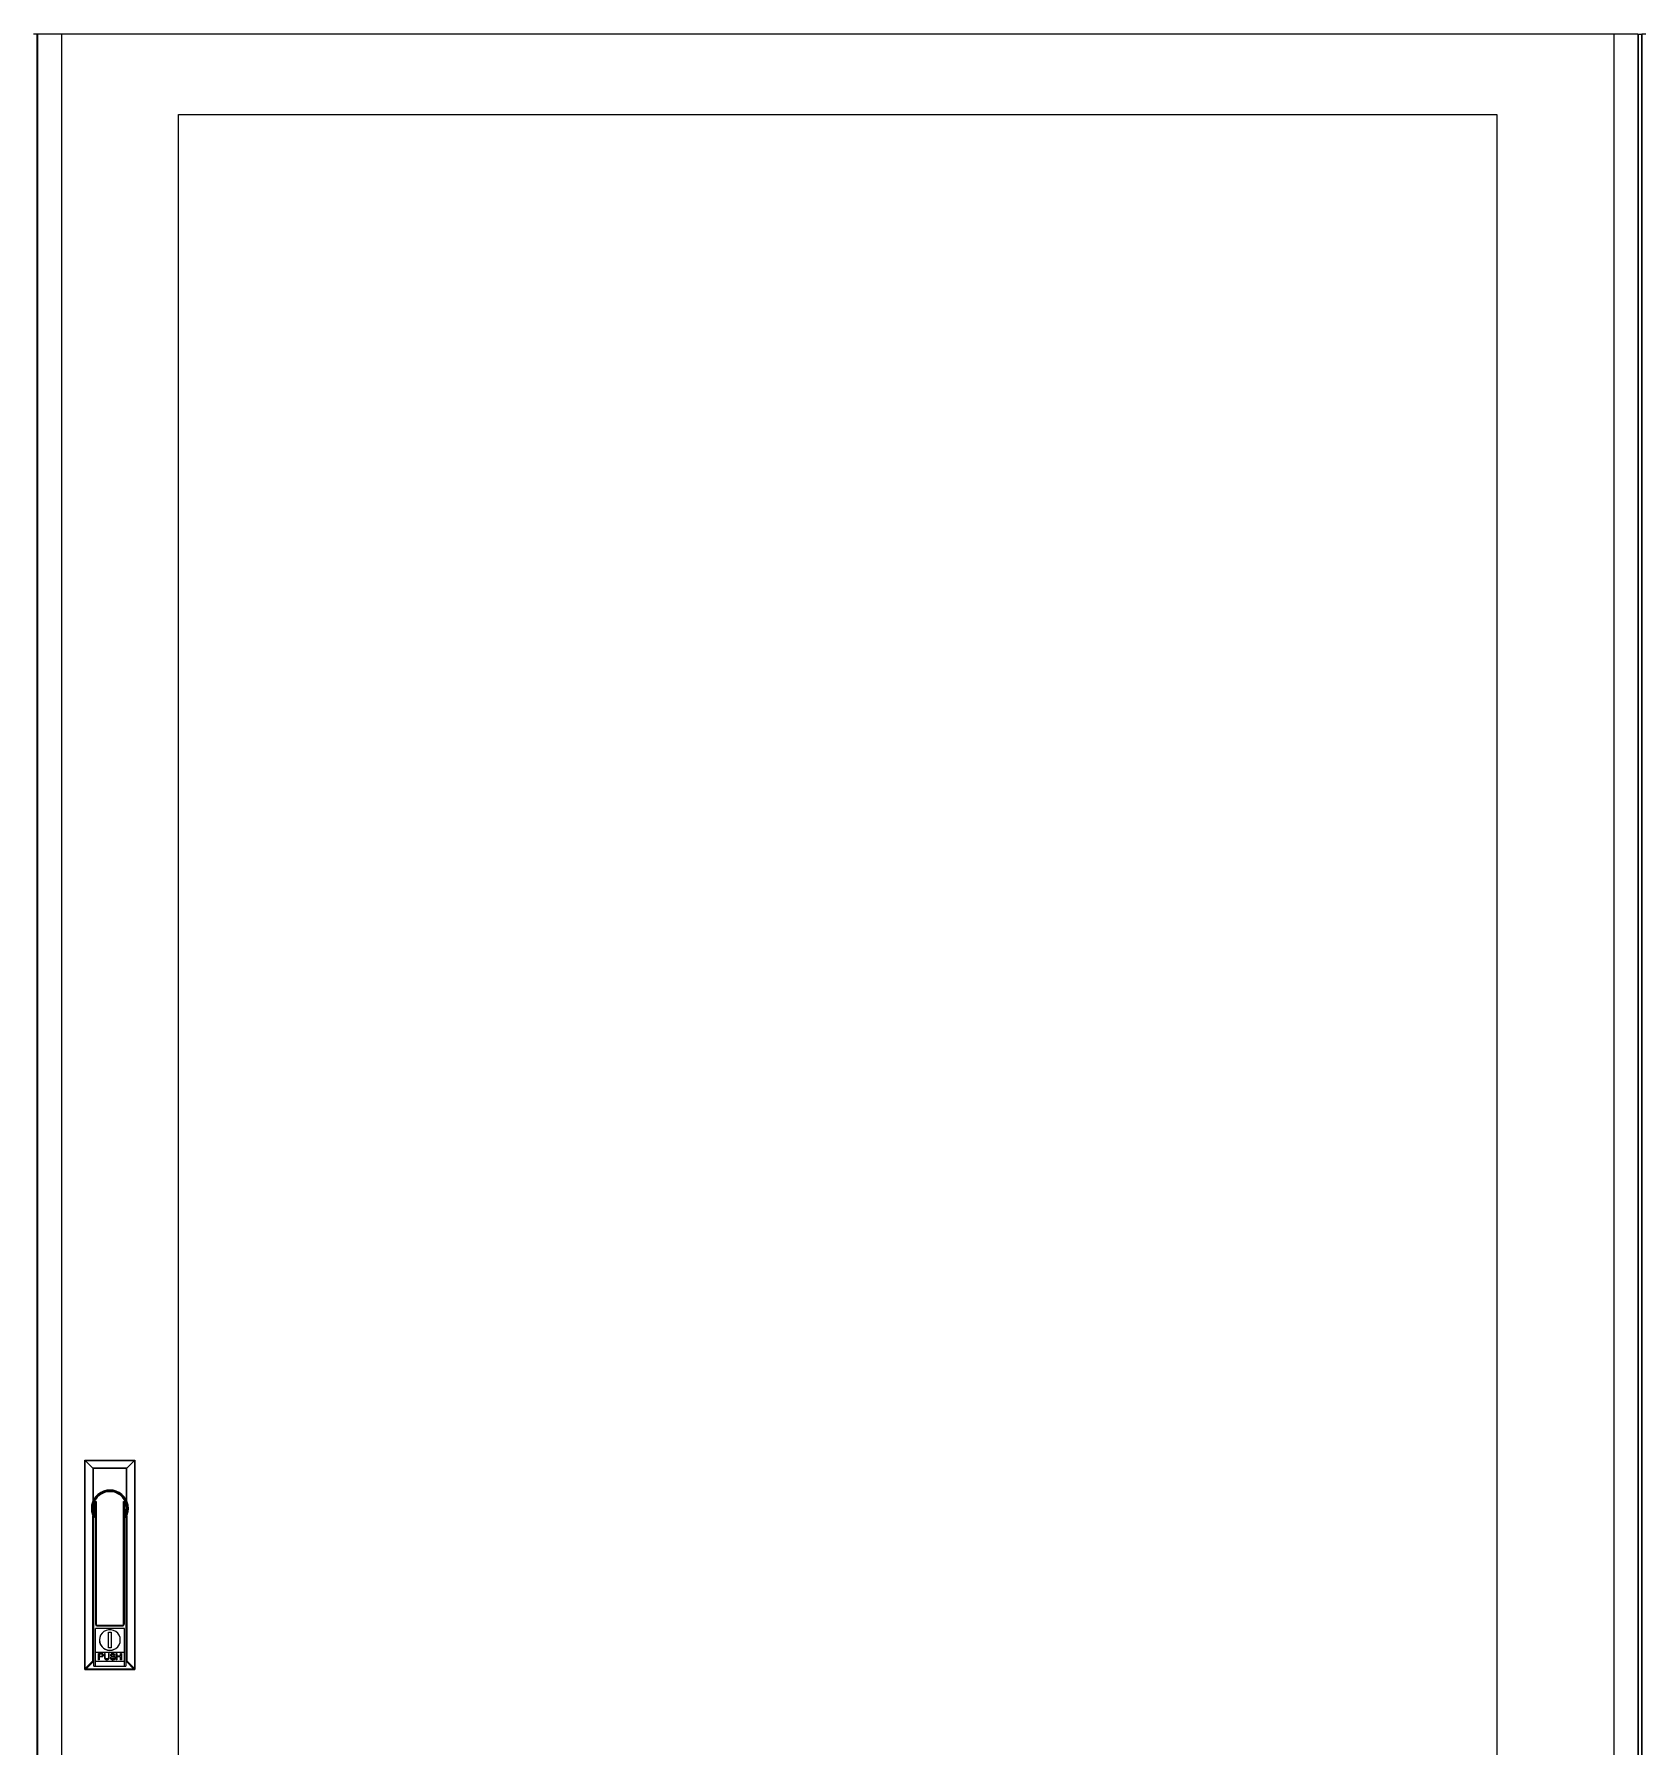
# Model space of a CAD drawing. Header units: millimetres. Extents: x 0 to 299, y -18 to 194.
# Drawn here: x 99.9 to 199.5, y 88.4 to 194.4 of the extents above; entities that cross this region are included whole.
import ezdxf

# ---------------------------------------------------------------- set-up
doc = ezdxf.new("R2010")
doc.units = ezdxf.units.MM
for name, color, linetype in [('4204-00441-MS731-1_0', 7, 'Continuous'), ('4212-06592_0', 7, 'Continuous'), ('4212-14542_1_0', 7, 'Continuous')]:
    doc.layers.add(name, color=color, linetype=linetype)

msp = doc.modelspace()

# ---------------------------------------------------------------- linework, layer by layer
at = {"layer": '4204-00441-MS731-1_0', "color": 7, "linetype": 'Continuous', "lineweight": 18}
for p, q in [((103.013, 93.194), (103.013, 106.134)), ((103.528, 105.618), (103.013, 106.134)), ((103.013, 106.134), (106.099, 106.134)), ((103.032, 93.243), (103.032, 106.115)), ((103.032, 106.115), (106.08, 106.115)), ((105.584, 105.618), (106.099, 106.134)), ((106.08, 106.115), (106.08, 93.243)), ((106.099, 106.134), (106.099, 93.194)), ((103.497, 105.65), (103.497, 103.583)), ((105.615, 105.65), (103.497, 105.65)), ((103.528, 105.618), (103.528, 103.652)), ((105.584, 105.618), (103.528, 105.618)), ((105.584, 103.652), (105.584, 105.618)), ((105.615, 103.583), (105.615, 105.65)), ((103.61, 102.595), (103.61, 103.446)), ((103.66, 103.557), (103.66, 95.981)), ((103.71, 103.587), (103.71, 95.981)), ((105.402, 95.981), (105.402, 103.587)), ((105.452, 95.981), (105.452, 103.557)), ((105.502, 102.595), (105.502, 103.446)), ((103.511, 93.722), (103.511, 102.681)), ((103.561, 93.393), (103.561, 102.582)), ((105.551, 102.582), (105.551, 93.393)), ((105.601, 102.681), (105.601, 93.722)), ((103.71, 95.981), (103.66, 95.981)), ((103.66, 93.393), (103.66, 95.732)), ((105.452, 95.732), (103.66, 95.732)), ((103.76, 95.931), (103.76, 95.881)), ((103.76, 95.931), (105.352, 95.931)), ((103.76, 95.881), (105.352, 95.881)), ((104.481, 94.527), (104.481, 95.503)), ((104.481, 95.503), (104.631, 95.503)), ((104.481, 95.493), (104.631, 95.493)), ((104.631, 95.503), (104.631, 94.527)), ((105.352, 95.931), (105.352, 95.881)), ((105.402, 95.981), (105.452, 95.981)), ((105.452, 93.393), (105.452, 95.732)), ((104.631, 94.527), (104.481, 94.527)), ((105.184, 94.863), (105.203, 95.015)), ((103.032, 93.243), (103.511, 93.722)), ((103.063, 93.212), (103.534, 93.684)), ((103.561, 93.393), (105.551, 93.393)), ((105.452, 94.239), (103.66, 94.239)), ((103.66, 93.701), (105.452, 93.701)), ((103.855, 93.789), (103.855, 94.18)), ((103.855, 94.18), (104.05, 94.18)), ((103.904, 93.789), (103.855, 93.789)), ((103.904, 94.139), (103.904, 94.014)), ((104.058, 94.139), (103.904, 94.139)), ((103.904, 94.014), (104.058, 94.014)), ((103.904, 93.964), (103.904, 93.789)), ((104.05, 93.964), (103.904, 93.964)), ((104.05, 94.18), (104.091, 94.172)), ((104.091, 93.972), (104.05, 93.964)), ((104.083, 94.13), (104.058, 94.139)), ((104.058, 94.014), (104.083, 94.022)), ((104.099, 94.114), (104.083, 94.13)), ((104.083, 94.022), (104.099, 94.039)), ((104.091, 94.172), (104.124, 94.147)), ((104.124, 93.997), (104.091, 93.972)), ((104.107, 94.089), (104.099, 94.114)), ((104.099, 94.039), (104.107, 94.064)), ((104.107, 94.064), (104.107, 94.089)), ((104.124, 94.147), (104.148, 94.114)), ((104.148, 94.031), (104.124, 93.997)), ((104.148, 94.114), (104.156, 94.089)), ((104.156, 94.055), (104.148, 94.031)), ((104.156, 94.089), (104.156, 94.055)), ((104.221, 94.18), (104.221, 93.922)), ((104.27, 94.18), (104.221, 94.18)), ((104.221, 93.922), (104.23, 93.881)), ((104.23, 93.881), (104.246, 93.847)), ((104.246, 93.847), (104.278, 93.814)), ((104.27, 93.922), (104.27, 94.18)), ((104.278, 93.889), (104.27, 93.922)), ((104.295, 93.864), (104.278, 93.889)), ((104.278, 93.814), (104.311, 93.797)), ((104.319, 93.847), (104.295, 93.864)), ((104.311, 93.797), (104.352, 93.789)), ((104.352, 93.839), (104.319, 93.847)), ((104.384, 93.839), (104.352, 93.839)), ((104.352, 93.789), (104.384, 93.789)), ((104.417, 93.847), (104.384, 93.839)), ((104.384, 93.789), (104.425, 93.797)), ((104.441, 93.864), (104.417, 93.847)), ((104.425, 93.797), (104.458, 93.814)), ((104.458, 93.889), (104.441, 93.864)), ((104.466, 93.922), (104.458, 93.889)), ((104.458, 93.814), (104.49, 93.847)), ((104.466, 94.18), (104.466, 93.922)), ((104.515, 94.18), (104.466, 94.18)), ((104.49, 93.847), (104.507, 93.881)), ((104.507, 93.881), (104.515, 93.922)), ((104.515, 93.922), (104.515, 94.18)), ((104.58, 93.897), (104.588, 93.864)), ((104.629, 93.897), (104.58, 93.897)), ((104.588, 93.864), (104.613, 93.822)), ((104.613, 94.122), (104.604, 94.089)), ((104.604, 94.089), (104.604, 94.055)), ((104.604, 94.055), (104.613, 94.022)), ((104.645, 94.155), (104.613, 94.122)), ((104.613, 94.022), (104.645, 93.989)), ((104.613, 93.822), (104.653, 93.797)), ((104.637, 93.872), (104.629, 93.897)), ((104.662, 93.847), (104.637, 93.872)), ((104.678, 94.172), (104.645, 94.155)), ((104.645, 93.989), (104.678, 93.972)), ((104.653, 94.08), (104.662, 94.105)), ((104.653, 94.064), (104.653, 94.08)), ((104.662, 94.039), (104.653, 94.064)), ((104.653, 93.797), (104.694, 93.789)), ((104.662, 94.105), (104.686, 94.122)), ((104.686, 94.022), (104.662, 94.039)), ((104.694, 93.839), (104.662, 93.847)), ((104.71, 94.18), (104.678, 94.172)), ((104.678, 93.972), (104.71, 93.964)), ((104.686, 94.122), (104.71, 94.13)), ((104.71, 94.014), (104.686, 94.022)), ((104.759, 93.839), (104.694, 93.839)), ((104.694, 93.789), (104.759, 93.789)), ((104.751, 94.18), (104.71, 94.18)), ((104.71, 94.13), (104.759, 94.13)), ((104.759, 94.014), (104.71, 94.014)), ((104.71, 93.964), (104.759, 93.964)), ((104.792, 94.172), (104.751, 94.18)), ((104.759, 94.13), (104.784, 94.122)), ((104.8, 94.006), (104.759, 94.014)), ((104.759, 93.964), (104.792, 93.956)), ((104.792, 93.847), (104.759, 93.839)), ((104.759, 93.789), (104.8, 93.797)), ((104.784, 94.122), (104.8, 94.105)), ((104.825, 94.147), (104.792, 94.172)), ((104.792, 93.956), (104.816, 93.939)), ((104.816, 93.864), (104.792, 93.847)), ((104.8, 94.105), (104.808, 94.089)), ((104.833, 93.989), (104.8, 94.006)), ((104.8, 93.797), (104.833, 93.814)), ((104.808, 94.089), (104.857, 94.089)), ((104.816, 93.939), (104.833, 93.914)), ((104.833, 93.889), (104.816, 93.864)), ((104.849, 94.114), (104.825, 94.147)), ((104.865, 93.956), (104.833, 93.989)), ((104.833, 93.914), (104.833, 93.889)), ((104.833, 93.814), (104.865, 93.847)), ((104.857, 94.089), (104.849, 94.114)), ((104.882, 93.922), (104.865, 93.956)), ((104.865, 93.847), (104.882, 93.881)), ((104.882, 93.881), (104.882, 93.922)), ((104.947, 93.789), (104.947, 94.18)), ((104.947, 94.18), (104.996, 94.18)), ((104.996, 93.789), (104.947, 93.789)), ((104.996, 94.18), (104.996, 94.022)), ((104.996, 94.022), (105.224, 94.022)), ((104.996, 93.972), (104.996, 93.789)), ((105.224, 93.972), (104.996, 93.972)), ((105.224, 94.022), (105.224, 94.18)), ((105.224, 94.18), (105.273, 94.18)), ((105.224, 93.789), (105.224, 93.972)), ((105.273, 93.789), (105.224, 93.789)), ((105.273, 94.18), (105.273, 93.789)), ((106.049, 93.212), (105.577, 93.684)), ((106.08, 93.243), (105.601, 93.722)), ((103.017, 93.231), (103.013, 93.243)), ((103.013, 93.243), (103.032, 93.243)), ((103.013, 93.194), (106.099, 93.194)), ((103.028, 93.221), (103.017, 93.231)), ((103.024, 93.194), (103.036, 93.196)), ((103.032, 93.243), (103.04, 93.232)), ((103.04, 93.232), (103.051, 93.221)), ((103.051, 93.221), (103.063, 93.212)), ((106.049, 93.212), (103.063, 93.212)), ((106.049, 93.212), (106.061, 93.221)), ((106.049, 93.194), (106.049, 93.212)), ((106.061, 93.221), (106.072, 93.232)), ((106.072, 93.232), (106.08, 93.243)), ((106.099, 93.204), (106.096, 93.217))]:
    msp.add_line(p, q, dxfattribs=at)
for points in [[(105.203, 95.015), (105.184, 95.167), (105.129, 95.31), (105.04, 95.436), (104.923, 95.537), (104.785, 95.608), (104.634, 95.645), (104.478, 95.645), (104.327, 95.608), (104.188, 95.537), (104.072, 95.436), (103.983, 95.31), (103.928, 95.167), (103.909, 95.015)], [(103.909, 95.015), (103.928, 94.863), (103.983, 94.72), (104.072, 94.594), (104.188, 94.493), (104.327, 94.422), (104.478, 94.385), (104.634, 94.385), (104.785, 94.422), (104.923, 94.493), (105.04, 94.594), (105.129, 94.72), (105.184, 94.863)], [(103.909, 95.005), (103.925, 94.864), (103.973, 94.73), (104.05, 94.61), (104.153, 94.509), (104.275, 94.434), (104.412, 94.387), (104.556, 94.371), (104.7, 94.387), (104.837, 94.434), (104.959, 94.509), (105.062, 94.61), (105.139, 94.73), (105.187, 94.864), (105.203, 95.005)], [(103.534, 93.684), (103.527, 93.689), (103.521, 93.696), (103.515, 93.704), (103.512, 93.712), (103.511, 93.722)], [(103.561, 93.629), (103.559, 93.646), (103.553, 93.661), (103.545, 93.674), (103.534, 93.684)], [(105.577, 93.684), (105.567, 93.674), (105.559, 93.661), (105.553, 93.646), (105.551, 93.629)], [(105.577, 93.684), (105.59, 93.694), (105.598, 93.707), (105.601, 93.722)], [(103.063, 93.212), (103.044, 93.215), (103.028, 93.221)], [(103.036, 93.196), (103.049, 93.203), (103.063, 93.212)], [(106.071, 93.208), (106.061, 93.197), (106.049, 93.194)], [(106.08, 93.243), (106.078, 93.224), (106.071, 93.208)], [(106.096, 93.217), (106.09, 93.229), (106.08, 93.243)]]:
    msp.add_lwpolyline(points, dxfattribs=at)
for centre, radius, start, end in [((104.556, 103.147), 1.145, 330.40815, 209.59185), ((104.556, 103.147), 1.095, 329.72736, 210.27264), ((104.556, 103.147), 1.045, 334.79123, 205.20877), ((103.76, 103.446), 0.149, 109.47122, 180), ((105.352, 103.446), 0.149, 0, 70.52878), ((103.76, 95.981), 0.0995, 180, 270), ((103.76, 95.981), 0.0498, 180, 270), ((105.352, 95.981), 0.0995, 270, 360), ((105.352, 95.981), 0.0498, 270, 0)]:
    msp.add_arc(centre, radius, start, end, dxfattribs=at)
at = {"layer": '4212-06592_0', "color": 7, "linetype": 'Continuous', "lineweight": 18}
for p, q in [((100.077, 194.4), (99.828, 194.4)), ((100.047, 194.4), (100.047, 10.023)), ((199.118, 194.4), (199.367, 194.4)), ((199.148, 10.023), (199.148, 194.4)), ((199.367, 194.4), (199.367, 0.299)), ((199.367, 0.299), (199.367, 194.4)), ((199.616, 194.4), (199.367, 194.4))]:
    msp.add_line(p, q, dxfattribs=at)
at = {"layer": '4212-14542_1_0', "color": 7, "linetype": 'Continuous', "lineweight": 18}
for p, q in [((100.077, 194.4), (100.077, 10.75)), ((199.118, 194.4), (100.077, 194.4)), ((101.57, 194.4), (101.57, 10.75)), ((197.625, 194.4), (197.625, 10.75)), ((199.118, 194.4), (199.118, 10.75))]:
    msp.add_line(p, q, dxfattribs=at)
at = {"layer": '4212-14542_1_0', "color": 0, "linetype": 'Continuous', "lineweight": 18}
for p, q in [((108.806, 15.727), (108.806, 189.443)), ((108.806, 189.443), (190.389, 189.443)), ((190.389, 189.443), (190.389, 15.727))]:
    msp.add_line(p, q, dxfattribs=at)

doc.saveas('drawing.dxf')
